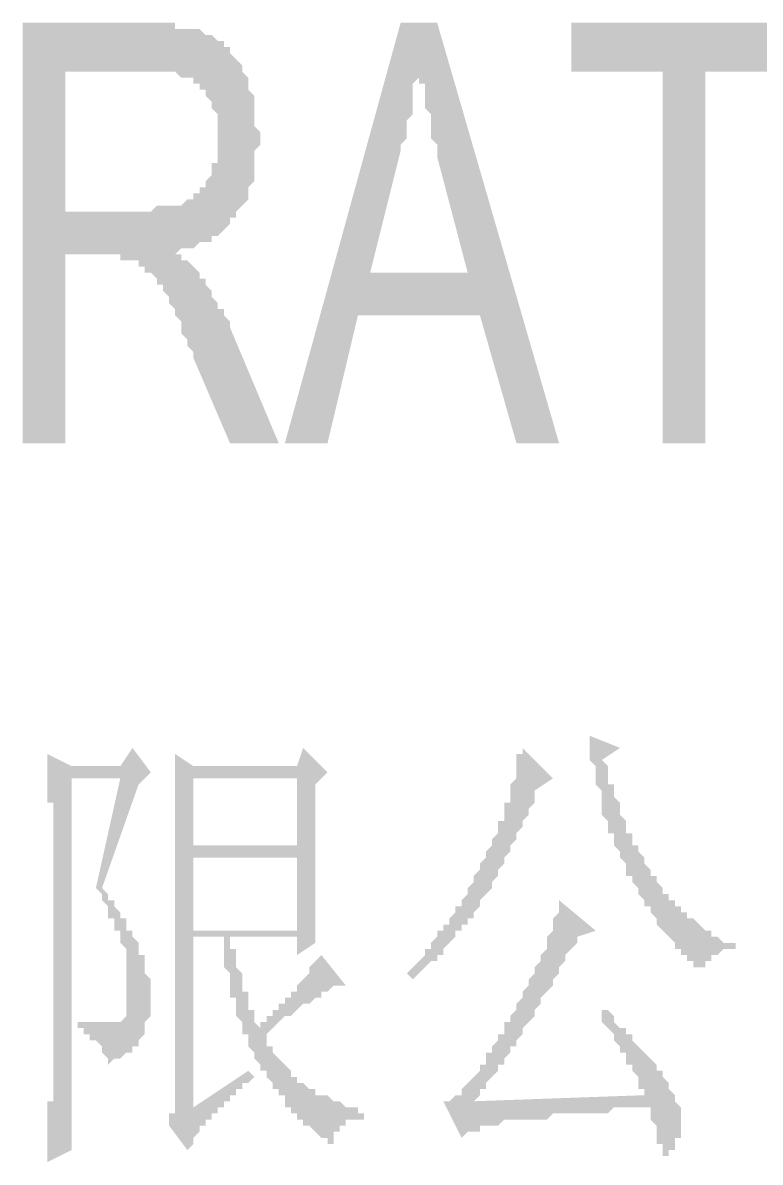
# Model space of a CAD drawing. Header units: millimetres. Extents: x 827 to 546581, y 88 to 2717140.
# Drawn here: x 546561.57 to 546566.7, y 2716389.56 to 2716397.47 of the extents above; entities that cross this region are included whole.
import ezdxf

# ---------------------------------------------------------------- set-up
doc = ezdxf.new("R2010")
doc.units = ezdxf.units.MM
doc.header["$MEASUREMENT"] = 0
doc.layers.add('PDF_TK', color=7, linetype='CONTINUOUS')

msp = doc.modelspace()

# ---------------------------------------------------------------- hatches: boundary and pattern name
at = {"layer": 'PDF_TK', "transparency": 33554559}
h = msp.add_hatch(color=256, dxfattribs=at)
h.paths.add_polyline_path([(546561.575, 2716394.5528), (546561.575, 2716397.4739), (546562.464, 2716397.4739), (546562.5063, 2716397.4739), (546562.5487, 2716397.4739), (546562.591, 2716397.4739), (546562.6333, 2716397.4739), (546562.6333, 2716397.4316), (546562.6757, 2716397.4316), (546562.718, 2716397.4316), (546562.718, 2716397.4316), (546562.7603, 2716397.4316), (546562.8027, 2716397.4316), (546562.8027, 2716397.4316), (546562.845, 2716397.3892), (546562.845, 2716397.3892), (546562.8873, 2716397.3892), (546562.8873, 2716397.3892), (546562.9297, 2716397.3469), (546562.9297, 2716397.3469), (546562.972, 2716397.3469), (546562.972, 2716397.3046), (546563.0143, 2716397.3046), (546563.0143, 2716397.2622), (546563.0567, 2716397.2199), (546563.0567, 2716397.2199), (546563.099, 2716397.1776), (546563.099, 2716397.1352), (546563.1414, 2716397.0929), (546563.1414, 2716397.0929), (546563.1414, 2716397.0506), (546563.1414, 2716397.0082), (546563.1837, 2716396.9659), (546563.1837, 2716396.9236), (546563.1837, 2716396.8812), (546563.1837, 2716396.8389), (546563.1837, 2716396.7966), (546563.1837, 2716396.7542), (546563.226, 2716396.7119), (546563.226, 2716396.6696), (546563.226, 2716396.6696), (546563.226, 2716396.6272), (546563.1837, 2716396.5849), (546563.1837, 2716396.5425), (546563.1837, 2716396.5002), (546563.1837, 2716396.4579), (546563.1837, 2716396.4155), (546563.1837, 2716396.3732), (546563.1837, 2716396.3732), (546563.1414, 2716396.3309), (546563.1414, 2716396.2885), (546563.1414, 2716396.2462), (546563.099, 2716396.2039), (546563.099, 2716396.2039), (546563.0567, 2716396.1615), (546563.0567, 2716396.1615), (546563.0567, 2716396.1192), (546563.0143, 2716396.1192), (546563.0143, 2716396.0769), (546563.0143, 2716396.0769), (546562.972, 2716396.0345), (546562.972, 2716396.0345), (546562.9297, 2716395.9922), (546562.8873, 2716395.9922), (546562.8873, 2716395.9499), (546562.845, 2716395.9499), (546562.845, 2716395.9499), (546562.8027, 2716395.9499), (546562.7603, 2716395.9075), (546562.7603, 2716395.9075), (546562.718, 2716395.9075), (546562.6757, 2716395.9075), (546562.6333, 2716395.8652), (546562.6333, 2716395.8652), (546562.6757, 2716395.8652), (546562.6757, 2716395.8229), (546562.718, 2716395.8229), (546562.7603, 2716395.7805), (546562.7603, 2716395.7805), (546562.8027, 2716395.7382), (546562.8027, 2716395.7382), (546562.8027, 2716395.6959), (546562.845, 2716395.6959), (546562.845, 2716395.6535), (546562.8873, 2716395.6112), (546562.8873, 2716395.6112), (546562.8873, 2716395.5688), (546562.9297, 2716395.5265), (546562.9297, 2716395.4842), (546562.972, 2716395.4842), (546562.972, 2716395.4418), (546563.0143, 2716395.3995), (546563.0143, 2716395.3572), (546563.0143, 2716395.3572), (546563.353, 2716394.5528), (546563.0143, 2716394.5528), (546562.7603, 2716395.1455), (546562.7603, 2716395.1878), (546562.718, 2716395.2302), (546562.718, 2716395.2725), (546562.6757, 2716395.3148), (546562.6757, 2716395.3572), (546562.6757, 2716395.3995), (546562.6333, 2716395.4418), (546562.6333, 2716395.4418), (546562.6333, 2716395.4842), (546562.591, 2716395.5265), (546562.591, 2716395.5265), (546562.591, 2716395.5688), (546562.591, 2716395.5688), (546562.5487, 2716395.6112), (546562.5487, 2716395.6535), (546562.5063, 2716395.6535), (546562.5063, 2716395.6959), (546562.464, 2716395.7382), (546562.464, 2716395.7382), (546562.4217, 2716395.7382), (546562.4217, 2716395.7805), (546562.3793, 2716395.7805), (546562.3793, 2716395.8229), (546562.337, 2716395.8229), (546562.2947, 2716395.8229), (546562.2947, 2716395.8229), (546562.2523, 2716395.8229), (546562.2523, 2716395.8652), (546562.21, 2716395.8652), (546562.1676, 2716395.8652), (546562.1676, 2716395.8652), (546561.8713, 2716395.8652), (546561.8713, 2716394.5528)], flags=0)
h.paths.add_polyline_path([(546561.8713, 2716396.1615), (546562.4217, 2716396.1615), (546562.464, 2716396.1615), (546562.5063, 2716396.2039), (546562.5487, 2716396.2039), (546562.5487, 2716396.2039), (546562.591, 2716396.2039), (546562.6333, 2716396.2039), (546562.6333, 2716396.2039), (546562.6757, 2716396.2039), (546562.6757, 2716396.2039), (546562.718, 2716396.2462), (546562.718, 2716396.2462), (546562.7603, 2716396.2462), (546562.7603, 2716396.2885), (546562.8027, 2716396.2885), (546562.8027, 2716396.3309), (546562.845, 2716396.3309), (546562.845, 2716396.3732), (546562.8873, 2716396.4155), (546562.8873, 2716396.4155), (546562.8873, 2716396.4579), (546562.8873, 2716396.5002), (546562.9297, 2716396.5002), (546562.9297, 2716396.5425), (546562.9297, 2716396.5849), (546562.9297, 2716396.6272), (546562.9297, 2716396.6696), (546562.9297, 2716396.7119), (546562.9297, 2716396.7542), (546562.9297, 2716396.7966), (546562.9297, 2716396.8389), (546562.8873, 2716396.8812), (546562.8873, 2716396.8812), (546562.8873, 2716396.9236), (546562.845, 2716396.9659), (546562.845, 2716397.0082), (546562.845, 2716397.0082), (546562.8027, 2716397.0082), (546562.8027, 2716397.0506), (546562.7603, 2716397.0506), (546562.7603, 2716397.0929), (546562.718, 2716397.0929), (546562.718, 2716397.0929), (546562.6757, 2716397.0929), (546562.6333, 2716397.1352), (546562.6333, 2716397.1352), (546562.591, 2716397.1352), (546562.5487, 2716397.1352), (546562.5063, 2716397.1352), (546562.5063, 2716397.1352), (546561.8713, 2716397.1352)], flags=0)
h = msp.add_hatch(color=256, dxfattribs=at)
h.paths.add_polyline_path([(546563.3954, 2716394.5528), (546564.1997, 2716397.4739), (546564.4537, 2716397.4739), (546565.3004, 2716394.5528), (546565.0041, 2716394.5528), (546564.7501, 2716395.4418), (546563.9034, 2716395.4418), (546563.6917, 2716394.5528)], flags=0)
h.paths.add_polyline_path([(546563.988, 2716395.7382), (546564.6654, 2716395.7382), (546564.4537, 2716396.5425), (546564.4537, 2716396.5849), (546564.4537, 2716396.6272), (546564.4114, 2716396.6696), (546564.4114, 2716396.7119), (546564.4114, 2716396.7542), (546564.4114, 2716396.7966), (546564.4114, 2716396.8389), (546564.3691, 2716396.8812), (546564.3691, 2716396.9236), (546564.3691, 2716396.9659), (546564.3691, 2716397.0082), (546564.3691, 2716397.0506), (546564.3267, 2716397.0506), (546564.3267, 2716397.0929), (546564.3267, 2716397.1352), (546564.3267, 2716397.1352), (546564.3267, 2716397.1352), (546564.3267, 2716397.0929), (546564.2844, 2716397.0506), (546564.2844, 2716397.0082), (546564.2844, 2716396.9659), (546564.2844, 2716396.9236), (546564.2844, 2716396.8812), (546564.2844, 2716396.8389), (546564.2421, 2716396.7966), (546564.2421, 2716396.7542), (546564.2421, 2716396.7119), (546564.2421, 2716396.6696), (546564.2421, 2716396.6696), (546564.1997, 2716396.6272), (546564.1997, 2716396.5849)], flags=0)
msp.add_hatch(color=256, dxfattribs=at).paths.add_polyline_path([(546566.0201, 2716394.5528), (546566.0201, 2716397.1352), (546565.3851, 2716397.1352), (546565.3851, 2716397.4739), (546566.9938, 2716397.4739), (546566.9938, 2716397.1352), (546566.3165, 2716397.1352), (546566.3165, 2716394.5528)])
h = msp.add_hatch(color=256, dxfattribs=at)
h.paths.add_polyline_path([(546564.7077, 2716389.9807), (546565.8931, 2716390.023), (546565.8931, 2716390.023), (546565.8931, 2716390.0653), (546565.8508, 2716390.0653), (546565.8508, 2716390.1077), (546565.8508, 2716390.1077), (546565.8508, 2716390.15), (546565.8084, 2716390.1923), (546565.8084, 2716390.1923), (546565.8084, 2716390.2347), (546565.7661, 2716390.2347), (546565.7661, 2716390.277), (546565.7661, 2716390.3193), (546565.7238, 2716390.3193), (546565.7238, 2716390.3617), (546565.6814, 2716390.404), (546565.6814, 2716390.404), (546565.6814, 2716390.4463), (546565.6391, 2716390.4887), (546565.6391, 2716390.4887), (546565.5968, 2716390.531), (546565.5968, 2716390.5733), (546565.5968, 2716390.5733), (546565.5968, 2716390.6157), (546565.6391, 2716390.6157), (546565.6814, 2716390.5733), (546565.6814, 2716390.531), (546565.7238, 2716390.4887), (546565.7661, 2716390.4887), (546565.7661, 2716390.4463), (546565.8084, 2716390.4463), (546565.8084, 2716390.404), (546565.8508, 2716390.3617), (546565.8508, 2716390.3617), (546565.8931, 2716390.3193), (546565.8931, 2716390.3193), (546565.9354, 2716390.277), (546565.9354, 2716390.277), (546565.9778, 2716390.2347), (546565.9778, 2716390.2347), (546565.9778, 2716390.1923), (546566.0201, 2716390.1923), (546566.0201, 2716390.15), (546566.0201, 2716390.15), (546566.0201, 2716390.15), (546566.0625, 2716390.1077), (546566.0625, 2716390.1077), (546566.0625, 2716390.1077), (546566.0625, 2716390.0653), (546566.1048, 2716390.023), (546566.1048, 2716390.023), (546566.1048, 2716389.9807), (546566.1471, 2716389.9383), (546566.1471, 2716389.896), (546566.1471, 2716389.896), (546566.1471, 2716389.8537), (546566.1471, 2716389.8537), (546566.1471, 2716389.8113), (546566.1471, 2716389.8113), (546566.1471, 2716389.769), (546566.1471, 2716389.7266), (546566.1048, 2716389.7266), (546566.1048, 2716389.6843), (546566.1048, 2716389.6843), (546566.1048, 2716389.642), (546566.0625, 2716389.642), (546566.0625, 2716389.5996), (546566.0625, 2716389.5996), (546566.0201, 2716389.5996), (546566.0201, 2716389.642), (546566.0201, 2716389.6843), (546565.9778, 2716389.6843), (546565.9778, 2716389.7266), (546565.9778, 2716389.769), (546565.9778, 2716389.8113), (546565.9354, 2716389.8537), (546565.9354, 2716389.8537), (546565.9354, 2716389.896), (546565.9354, 2716389.9383), (546565.9354, 2716389.9383), (546565.8931, 2716389.9383), (546565.8508, 2716389.9383), (546565.8084, 2716389.9383), (546565.7661, 2716389.9383), (546565.7238, 2716389.9383), (546565.6814, 2716389.9383), (546565.6391, 2716389.896), (546565.5968, 2716389.896), (546565.5544, 2716389.896), (546565.5121, 2716389.896), (546565.4698, 2716389.896), (546565.4274, 2716389.896), (546565.4274, 2716389.896), (546565.3851, 2716389.896), (546565.3428, 2716389.896), (546565.3004, 2716389.896), (546565.3004, 2716389.896), (546565.2581, 2716389.896), (546565.2158, 2716389.8537), (546565.2158, 2716389.8537), (546565.1734, 2716389.8537), (546565.1311, 2716389.8537), (546565.1311, 2716389.8537), (546565.0888, 2716389.8537), (546565.0888, 2716389.8537), (546565.0464, 2716389.8537), (546565.0464, 2716389.8537), (546565.0041, 2716389.8537), (546565.0041, 2716389.8537), (546564.9617, 2716389.8537), (546564.9617, 2716389.8537), (546564.9194, 2716389.8537), (546564.9194, 2716389.8537), (546564.9194, 2716389.8537), (546564.8771, 2716389.8113), (546564.8771, 2716389.8113), (546564.8771, 2716389.8113), (546564.8771, 2716389.8113), (546564.8347, 2716389.8113), (546564.8347, 2716389.8113), (546564.8347, 2716389.8113), (546564.8347, 2716389.8113), (546564.8347, 2716389.8113), (546564.7924, 2716389.8113), (546564.7501, 2716389.8113), (546564.7501, 2716389.769), (546564.7077, 2716389.769), (546564.6654, 2716389.769), (546564.6654, 2716389.769), (546564.6231, 2716389.7266), (546564.6231, 2716389.7266), (546564.6231, 2716389.7266), (546564.4961, 2716389.9807), (546564.5384, 2716389.9807), (546564.5384, 2716389.9807), (546564.5384, 2716389.9807), (546564.5807, 2716390.023), (546564.5807, 2716390.023), (546564.6231, 2716390.023), (546564.6231, 2716390.0653), (546564.6654, 2716390.1077), (546564.6654, 2716390.1077), (546564.7077, 2716390.15), (546564.7077, 2716390.15), (546564.7501, 2716390.1923), (546564.7501, 2716390.1923), (546564.7501, 2716390.2347), (546564.7501, 2716390.2347), (546564.7924, 2716390.2347), (546564.7924, 2716390.277), (546564.7924, 2716390.3193), (546564.8347, 2716390.3193), (546564.8347, 2716390.3617), (546564.8347, 2716390.3617), (546564.8771, 2716390.404), (546564.8771, 2716390.4463), (546564.9194, 2716390.4463), (546564.9194, 2716390.4887), (546564.9194, 2716390.531), (546564.9617, 2716390.531), (546564.9617, 2716390.5733), (546565.0041, 2716390.6157), (546565.0041, 2716390.658), (546565.0464, 2716390.7003), (546565.0464, 2716390.7003), (546565.0464, 2716390.7427), (546565.0888, 2716390.785), (546565.0888, 2716390.785), (546565.0888, 2716390.8274), (546565.1311, 2716390.8697), (546565.1311, 2716390.8697), (546565.1311, 2716390.912), (546565.1734, 2716390.9544), (546565.1734, 2716390.9967), (546565.1734, 2716390.9967), (546565.2158, 2716391.039), (546565.2158, 2716391.0814), (546565.2158, 2716391.0814), (546565.2158, 2716391.1237), (546565.2581, 2716391.166), (546565.2581, 2716391.166), (546565.2581, 2716391.2084), (546565.2581, 2716391.2507), (546565.2581, 2716391.2507), (546565.3004, 2716391.293), (546565.3004, 2716391.3354), (546565.3004, 2716391.3354), (546565.3004, 2716391.3777), (546565.3004, 2716391.3777), (546565.3004, 2716391.3777), (546565.5544, 2716391.166), (546565.4274, 2716391.1237), (546565.4274, 2716391.0814), (546565.3851, 2716391.039), (546565.3851, 2716391.039), (546565.3428, 2716390.9967), (546565.3428, 2716390.9544), (546565.3428, 2716390.9544), (546565.3004, 2716390.912), (546565.3004, 2716390.8697), (546565.2581, 2716390.8274), (546565.2581, 2716390.8274), (546565.2581, 2716390.785), (546565.2158, 2716390.7427), (546565.2158, 2716390.7427), (546565.1734, 2716390.7003), (546565.1734, 2716390.658), (546565.1734, 2716390.658), (546565.1311, 2716390.6157), (546565.1311, 2716390.6157), (546565.1311, 2716390.5733), (546565.0888, 2716390.531), (546565.0888, 2716390.531), (546565.0464, 2716390.4887), (546565.0464, 2716390.4463), (546565.0464, 2716390.4463), (546565.0041, 2716390.404), (546565.0041, 2716390.404), (546565.0041, 2716390.3617), (546564.9617, 2716390.3617), (546564.9617, 2716390.3193), (546564.9194, 2716390.277), (546564.9194, 2716390.277), (546564.9194, 2716390.2347), (546564.8771, 2716390.2347), (546564.8771, 2716390.1923), (546564.8771, 2716390.1923), (546564.8347, 2716390.15), (546564.8347, 2716390.15), (546564.7924, 2716390.1077), (546564.7924, 2716390.1077), (546564.7924, 2716390.0653), (546564.7501, 2716390.0653), (546564.7501, 2716390.023), (546564.7501, 2716390.023)], flags=0)
h.paths.add_polyline_path([(546565.0464, 2716392.4361), (546565.2581, 2716392.2244), (546565.1311, 2716392.1397), (546565.1311, 2716392.1397), (546565.1311, 2716392.0974), (546565.1311, 2716392.0551), (546565.0888, 2716392.0127), (546565.0888, 2716392.0127), (546565.0888, 2716391.9704), (546565.0464, 2716391.9281), (546565.0464, 2716391.8857), (546565.0464, 2716391.8857), (546565.0041, 2716391.8434), (546565.0041, 2716391.8011), (546565.0041, 2716391.8011), (546564.9617, 2716391.7587), (546564.9617, 2716391.7164), (546564.9617, 2716391.7164), (546564.9194, 2716391.674), (546564.9194, 2716391.6317), (546564.9194, 2716391.6317), (546564.8771, 2716391.5894), (546564.8771, 2716391.547), (546564.8771, 2716391.547), (546564.8347, 2716391.5047), (546564.8347, 2716391.5047), (546564.8347, 2716391.4624), (546564.7924, 2716391.42), (546564.7924, 2716391.42), (546564.7501, 2716391.3777), (546564.7501, 2716391.3777), (546564.7501, 2716391.3354), (546564.7077, 2716391.293), (546564.7077, 2716391.293), (546564.7077, 2716391.2507), (546564.6654, 2716391.2507), (546564.6654, 2716391.2084), (546564.6231, 2716391.2084), (546564.6231, 2716391.166), (546564.5807, 2716391.166), (546564.5807, 2716391.1237), (546564.5807, 2716391.1237), (546564.5384, 2716391.0814), (546564.5384, 2716391.0814), (546564.4961, 2716391.039), (546564.4961, 2716391.039), (546564.4961, 2716390.9967), (546564.4537, 2716390.9967), (546564.4537, 2716390.9544), (546564.4114, 2716390.9544), (546564.4114, 2716390.9544), (546564.3691, 2716390.912), (546564.3691, 2716390.912), (546564.3267, 2716390.8697), (546564.3267, 2716390.8697), (546564.3267, 2716390.8697), (546564.2844, 2716390.8274), (546564.2844, 2716390.8274), (546564.2421, 2716390.8697), (546564.2844, 2716390.912), (546564.2844, 2716390.912), (546564.3267, 2716390.9544), (546564.3267, 2716390.9544), (546564.3691, 2716390.9967), (546564.3691, 2716391.039), (546564.4114, 2716391.039), (546564.4114, 2716391.0814), (546564.4114, 2716391.0814), (546564.4537, 2716391.1237), (546564.4537, 2716391.166), (546564.4961, 2716391.166), (546564.4961, 2716391.2084), (546564.5384, 2716391.2084), (546564.5384, 2716391.2507), (546564.5384, 2716391.2507), (546564.5807, 2716391.293), (546564.5807, 2716391.3354), (546564.6231, 2716391.3354), (546564.6231, 2716391.3777), (546564.6231, 2716391.3777), (546564.6654, 2716391.42), (546564.6654, 2716391.4624), (546564.6654, 2716391.4624), (546564.7077, 2716391.5047), (546564.7077, 2716391.5047), (546564.7077, 2716391.547), (546564.7501, 2716391.5894), (546564.7501, 2716391.5894), (546564.7501, 2716391.6317), (546564.7501, 2716391.6317), (546564.7924, 2716391.674), (546564.7924, 2716391.674), (546564.7924, 2716391.7164), (546564.7924, 2716391.7164), (546564.8347, 2716391.7587), (546564.8347, 2716391.8011), (546564.8771, 2716391.8434), (546564.8771, 2716391.8857), (546564.8771, 2716391.9281), (546564.9194, 2716391.9281), (546564.9194, 2716391.9704), (546564.9194, 2716392.0127), (546564.9194, 2716392.0551), (546564.9617, 2716392.0551), (546564.9617, 2716392.0974), (546564.9617, 2716392.1397), (546564.9617, 2716392.1397), (546564.9617, 2716392.1821), (546565.0041, 2716392.2244), (546565.0041, 2716392.2244), (546565.0041, 2716392.2667), (546565.0041, 2716392.3091), (546565.0041, 2716392.3091), (546565.0041, 2716392.3514), (546565.0041, 2716392.3937), (546565.0464, 2716392.3937)], flags=0)
h.paths.add_polyline_path([(546565.7238, 2716392.4361), (546565.5968, 2716392.3514), (546565.6391, 2716392.3091), (546565.6391, 2716392.3091), (546565.6391, 2716392.2667), (546565.6391, 2716392.2244), (546565.6391, 2716392.1821), (546565.6814, 2716392.1821), (546565.6814, 2716392.1397), (546565.6814, 2716392.0974), (546565.6814, 2716392.0974), (546565.7238, 2716392.0551), (546565.7238, 2716392.0127), (546565.7238, 2716392.0127), (546565.7238, 2716391.9704), (546565.7661, 2716391.9281), (546565.7661, 2716391.9281), (546565.7661, 2716391.8857), (546565.7661, 2716391.8434), (546565.8084, 2716391.8434), (546565.8084, 2716391.8011), (546565.8084, 2716391.7587), (546565.8508, 2716391.7587), (546565.8508, 2716391.7164), (546565.8931, 2716391.674), (546565.8931, 2716391.674), (546565.8931, 2716391.6317), (546565.9354, 2716391.5894), (546565.9354, 2716391.5894), (546565.9354, 2716391.547), (546565.9778, 2716391.547), (546565.9778, 2716391.5047), (546566.0201, 2716391.4624), (546566.0201, 2716391.4624), (546566.0201, 2716391.42), (546566.0625, 2716391.42), (546566.0625, 2716391.3777), (546566.1048, 2716391.3777), (546566.1048, 2716391.3354), (546566.1471, 2716391.3354), (546566.1471, 2716391.293), (546566.1895, 2716391.293), (546566.1895, 2716391.2507), (546566.2318, 2716391.2507), (546566.2318, 2716391.2507), (546566.2741, 2716391.2084), (546566.2741, 2716391.2084), (546566.3165, 2716391.166), (546566.3165, 2716391.166), (546566.3588, 2716391.166), (546566.3588, 2716391.1237), (546566.4011, 2716391.1237), (546566.4011, 2716391.1237), (546566.4435, 2716391.0814), (546566.4435, 2716391.0814), (546566.4858, 2716391.0814), (546566.5281, 2716391.0814), (546566.5281, 2716391.039), (546566.4858, 2716391.039), (546566.4435, 2716391.039), (546566.4435, 2716391.039), (546566.4011, 2716390.9967), (546566.4011, 2716390.9967), (546566.3588, 2716390.9967), (546566.3588, 2716390.9544), (546566.3165, 2716390.9544), (546566.3165, 2716390.912), (546566.2741, 2716390.912), (546566.2741, 2716390.8697), (546566.2741, 2716390.8697), (546566.2741, 2716390.912), (546566.2318, 2716390.912), (546566.2318, 2716390.9544), (546566.1895, 2716390.9544), (546566.1895, 2716390.9967), (546566.1471, 2716390.9967), (546566.1471, 2716391.039), (546566.1048, 2716391.039), (546566.1048, 2716391.0814), (546566.1048, 2716391.0814), (546566.0625, 2716391.1237), (546566.0625, 2716391.1237), (546566.0201, 2716391.166), (546566.0201, 2716391.166), (546565.9778, 2716391.2084), (546565.9778, 2716391.2507), (546565.9778, 2716391.2507), (546565.9354, 2716391.293), (546565.9354, 2716391.293), (546565.9354, 2716391.3354), (546565.8931, 2716391.3354), (546565.8931, 2716391.3777), (546565.8508, 2716391.42), (546565.8508, 2716391.42), (546565.8508, 2716391.4624), (546565.8084, 2716391.5047), (546565.8084, 2716391.5047), (546565.8084, 2716391.547), (546565.7661, 2716391.547), (546565.7661, 2716391.5894), (546565.7661, 2716391.6317), (546565.7661, 2716391.6317), (546565.7238, 2716391.674), (546565.7238, 2716391.674), (546565.7238, 2716391.7164), (546565.6814, 2716391.7587), (546565.6814, 2716391.7587), (546565.6814, 2716391.8011), (546565.6814, 2716391.8434), (546565.6391, 2716391.8434), (546565.6391, 2716391.8857), (546565.6391, 2716391.9281), (546565.6391, 2716391.9281), (546565.5968, 2716391.9704), (546565.5968, 2716392.0127), (546565.5968, 2716392.0551), (546565.5968, 2716392.0551), (546565.5968, 2716392.0974), (546565.5968, 2716392.1397), (546565.5544, 2716392.1821), (546565.5544, 2716392.1821), (546565.5544, 2716392.2244), (546565.5544, 2716392.2667), (546565.5544, 2716392.3091), (546565.5544, 2716392.3091), (546565.5121, 2716392.3514), (546565.5121, 2716392.3937), (546565.5121, 2716392.4361), (546565.5121, 2716392.4361), (546565.5121, 2716392.4784), (546565.5121, 2716392.5207)], flags=0)
h = msp.add_hatch(color=256, dxfattribs=at)
h.paths.add_polyline_path([(546562.7603, 2716391.674), (546562.7603, 2716391.166), (546563.48, 2716391.166), (546563.48, 2716391.674)], flags=0)
h.paths.add_polyline_path([(546562.591, 2716389.8113), (546562.591, 2716389.8537), (546562.591, 2716389.896), (546562.6333, 2716389.896), (546562.6333, 2716389.9383), (546562.6333, 2716389.9807), (546562.6333, 2716390.023), (546562.6333, 2716390.0653), (546562.6333, 2716390.1077), (546562.6333, 2716390.1923), (546562.6333, 2716390.2347), (546562.6333, 2716390.277), (546562.6333, 2716390.3617), (546562.6333, 2716390.404), (546562.6333, 2716390.4463), (546562.6333, 2716390.531), (546562.6333, 2716390.5733), (546562.6333, 2716390.6157), (546562.6333, 2716390.658), (546562.6333, 2716390.7427), (546562.6333, 2716390.785), (546562.6333, 2716390.8274), (546562.6333, 2716390.8697), (546562.6333, 2716390.912), (546562.6333, 2716390.9544), (546562.6333, 2716390.9967), (546562.6333, 2716391.039), (546562.6333, 2716391.0814), (546562.6333, 2716391.166), (546562.6333, 2716391.2084), (546562.6333, 2716391.2507), (546562.6333, 2716391.293), (546562.6333, 2716391.3354), (546562.6333, 2716391.3354), (546562.6333, 2716391.3777), (546562.6333, 2716391.42), (546562.6333, 2716391.4624), (546562.6333, 2716391.5047), (546562.6333, 2716391.547), (546562.6333, 2716391.5894), (546562.6333, 2716391.6317), (546562.6333, 2716391.6317), (546562.6333, 2716391.674), (546562.6333, 2716391.7164), (546562.6333, 2716391.7587), (546562.6333, 2716391.8011), (546562.6333, 2716391.8011), (546562.6333, 2716391.8434), (546562.6333, 2716391.8857), (546562.6333, 2716391.8857), (546562.6333, 2716391.9281), (546562.6333, 2716391.9704), (546562.6333, 2716391.9704), (546562.6333, 2716392.0127), (546562.6333, 2716392.0127), (546562.6333, 2716392.0551), (546562.6333, 2716392.0974), (546562.6333, 2716392.0974), (546562.6333, 2716392.1397), (546562.6333, 2716392.1397), (546562.6333, 2716392.1821), (546562.6333, 2716392.1821), (546562.6333, 2716392.1821), (546562.6333, 2716392.2244), (546562.6333, 2716392.2244), (546562.6333, 2716392.2667), (546562.6333, 2716392.2667), (546562.6333, 2716392.2667), (546562.6333, 2716392.3091), (546562.6333, 2716392.3091), (546562.6333, 2716392.3091), (546562.6333, 2716392.3514), (546562.6333, 2716392.3514), (546562.6333, 2716392.3514), (546562.6333, 2716392.3514), (546562.6333, 2716392.3937), (546562.6333, 2716392.3937), (546562.6333, 2716392.3937), (546562.6333, 2716392.3937), (546562.6333, 2716392.3937), (546562.6333, 2716392.3937), (546562.6333, 2716392.3937), (546562.7603, 2716392.3091), (546563.48, 2716392.3091), (546563.5224, 2716392.4361), (546563.6917, 2716392.2667), (546563.607, 2716392.1821), (546563.607, 2716392.1397), (546563.607, 2716392.0974), (546563.607, 2716392.0551), (546563.607, 2716392.0127), (546563.607, 2716391.9704), (546563.607, 2716391.9281), (546563.607, 2716391.8857), (546563.607, 2716391.8434), (546563.607, 2716391.8011), (546563.607, 2716391.7587), (546563.607, 2716391.7164), (546563.607, 2716391.674), (546563.607, 2716391.6317), (546563.607, 2716391.6317), (546563.607, 2716391.5894), (546563.607, 2716391.547), (546563.607, 2716391.5047), (546563.607, 2716391.4624), (546563.607, 2716391.4624), (546563.607, 2716391.42), (546563.607, 2716391.3777), (546563.607, 2716391.3777), (546563.607, 2716391.3354), (546563.607, 2716391.293), (546563.607, 2716391.293), (546563.607, 2716391.2507), (546563.607, 2716391.2507), (546563.607, 2716391.2084), (546563.607, 2716391.166), (546563.607, 2716391.166), (546563.607, 2716391.1237), (546563.607, 2716391.1237), (546563.607, 2716391.0814), (546563.607, 2716391.0814), (546563.48, 2716390.9967), (546563.48, 2716391.1237), (546563.0143, 2716391.1237), (546563.0143, 2716391.0814), (546563.0143, 2716391.039), (546563.0567, 2716391.039), (546563.0567, 2716390.9967), (546563.0567, 2716390.9544), (546563.0567, 2716390.912), (546563.0567, 2716390.912), (546563.099, 2716390.8697), (546563.099, 2716390.8274), (546563.099, 2716390.8274), (546563.099, 2716390.785), (546563.099, 2716390.7427), (546563.1414, 2716390.7427), (546563.1414, 2716390.7003), (546563.1414, 2716390.658), (546563.1414, 2716390.6157), (546563.1837, 2716390.6157), (546563.1837, 2716390.5733), (546563.1837, 2716390.531), (546563.226, 2716390.4887), (546563.226, 2716390.4887), (546563.226, 2716390.531), (546563.2684, 2716390.531), (546563.2684, 2716390.5733), (546563.3107, 2716390.5733), (546563.3107, 2716390.6157), (546563.353, 2716390.6157), (546563.353, 2716390.658), (546563.3954, 2716390.658), (546563.3954, 2716390.7003), (546563.4377, 2716390.7003), (546563.4377, 2716390.7427), (546563.48, 2716390.7427), (546563.48, 2716390.785), (546563.48, 2716390.785), (546563.5224, 2716390.8274), (546563.5224, 2716390.8274), (546563.5647, 2716390.8697), (546563.5647, 2716390.912), (546563.5647, 2716390.912), (546563.607, 2716390.9544), (546563.607, 2716390.9544), (546563.6494, 2716390.9967), (546563.6494, 2716390.9967), (546563.6494, 2716390.9967), (546563.8187, 2716390.785), (546563.8187, 2716390.785), (546563.7764, 2716390.785), (546563.7764, 2716390.785), (546563.7764, 2716390.785), (546563.734, 2716390.785), (546563.734, 2716390.785), (546563.6917, 2716390.7427), (546563.6917, 2716390.7427), (546563.6917, 2716390.7427), (546563.6494, 2716390.7427), (546563.6494, 2716390.7003), (546563.607, 2716390.7003), (546563.607, 2716390.7003), (546563.5647, 2716390.658), (546563.5224, 2716390.658), (546563.5224, 2716390.658), (546563.48, 2716390.6157), (546563.48, 2716390.6157), (546563.4377, 2716390.5733), (546563.3954, 2716390.5733), (546563.353, 2716390.531), (546563.353, 2716390.531), (546563.3107, 2716390.4887), (546563.2684, 2716390.4463), (546563.2684, 2716390.4463), (546563.2684, 2716390.404), (546563.2684, 2716390.3617), (546563.3107, 2716390.3617), (546563.3107, 2716390.3193), (546563.353, 2716390.277), (546563.353, 2716390.277), (546563.3954, 2716390.2347), (546563.3954, 2716390.2347), (546563.4377, 2716390.1923), (546563.4377, 2716390.1923), (546563.4377, 2716390.15), (546563.48, 2716390.15), (546563.48, 2716390.1077), (546563.5224, 2716390.1077), (546563.5224, 2716390.1077), (546563.5647, 2716390.0653), (546563.5647, 2716390.0653), (546563.607, 2716390.0653), (546563.607, 2716390.023), (546563.607, 2716390.023), (546563.6494, 2716390.023), (546563.6917, 2716390.023), (546563.734, 2716389.9807), (546563.734, 2716389.9807), (546563.7764, 2716389.9807), (546563.8187, 2716389.9383), (546563.8187, 2716389.9383), (546563.861, 2716389.9383), (546563.861, 2716389.9383), (546563.9034, 2716389.9383), (546563.9034, 2716389.9383), (546563.9034, 2716389.896), (546563.9457, 2716389.896), (546563.9457, 2716389.8537), (546563.9034, 2716389.8537), (546563.861, 2716389.8537), (546563.861, 2716389.8537), (546563.8187, 2716389.8537), (546563.8187, 2716389.8113), (546563.7764, 2716389.8113), (546563.7764, 2716389.769), (546563.734, 2716389.769), (546563.734, 2716389.7266), (546563.734, 2716389.7266), (546563.734, 2716389.6843), (546563.6917, 2716389.6843), (546563.6917, 2716389.7266), (546563.6494, 2716389.7266), (546563.6494, 2716389.7266), (546563.607, 2716389.769), (546563.607, 2716389.769), (546563.5647, 2716389.8113), (546563.5647, 2716389.8113), (546563.5224, 2716389.8113), (546563.5224, 2716389.8537), (546563.48, 2716389.8537), (546563.48, 2716389.896), (546563.4377, 2716389.896), (546563.4377, 2716389.9383), (546563.3954, 2716389.9383), (546563.3954, 2716389.9807), (546563.3954, 2716390.023), (546563.353, 2716390.023), (546563.353, 2716390.0653), (546563.3107, 2716390.0653), (546563.3107, 2716390.1077), (546563.2684, 2716390.15), (546563.2684, 2716390.15), (546563.2684, 2716390.1923), (546563.226, 2716390.1923), (546563.226, 2716390.2347), (546563.226, 2716390.2347), (546563.1837, 2716390.277), (546563.1837, 2716390.277), (546563.1837, 2716390.3193), (546563.1414, 2716390.3617), (546563.1414, 2716390.3617), (546563.1414, 2716390.404), (546563.1414, 2716390.4463), (546563.099, 2716390.4463), (546563.099, 2716390.4887), (546563.099, 2716390.4887), (546563.099, 2716390.531), (546563.0567, 2716390.5733), (546563.0567, 2716390.6157), (546563.0567, 2716390.6157), (546563.0567, 2716390.658), (546563.0567, 2716390.7003), (546563.0143, 2716390.7003), (546563.0143, 2716390.7427), (546563.0143, 2716390.785), (546563.0143, 2716390.8274), (546563.0143, 2716390.8274), (546563.0143, 2716390.8697), (546562.972, 2716390.912), (546562.972, 2716390.9544), (546562.972, 2716390.9967), (546562.972, 2716391.039), (546562.972, 2716391.039), (546562.972, 2716391.0814), (546562.972, 2716391.1237), (546562.7603, 2716391.1237), (546562.7603, 2716389.9383), (546563.1414, 2716390.1923), (546563.1837, 2716390.15), (546563.1414, 2716390.1077), (546563.099, 2716390.1077), (546563.099, 2716390.0653), (546563.0567, 2716390.0653), (546563.0567, 2716390.023), (546563.0143, 2716390.023), (546563.0143, 2716389.9807), (546562.972, 2716389.9807), (546562.972, 2716389.9383), (546562.9297, 2716389.9383), (546562.9297, 2716389.896), (546562.8873, 2716389.896), (546562.8873, 2716389.8537), (546562.845, 2716389.8537), (546562.845, 2716389.8113), (546562.8027, 2716389.8113), (546562.8027, 2716389.769), (546562.8027, 2716389.769), (546562.7603, 2716389.7266), (546562.7603, 2716389.7266), (546562.7603, 2716389.6843), (546562.7603, 2716389.6843), (546562.718, 2716389.642), (546562.718, 2716389.642)], flags=0)
h.paths.add_polyline_path([(546562.083, 2716391.4624), (546562.2523, 2716392.2244), (546561.9136, 2716392.2244), (546561.9136, 2716390.277), (546561.9136, 2716390.2347), (546561.9136, 2716390.1923), (546561.9136, 2716390.15), (546561.9136, 2716390.1077), (546561.9136, 2716390.0653), (546561.9136, 2716390.0653), (546561.9136, 2716390.023), (546561.9136, 2716389.9807), (546561.9136, 2716389.9383), (546561.9136, 2716389.896), (546561.9136, 2716389.896), (546561.9136, 2716389.8537), (546561.9136, 2716389.8113), (546561.9136, 2716389.769), (546561.9136, 2716389.769), (546561.9136, 2716389.7266), (546561.9136, 2716389.6843), (546561.9136, 2716389.6843), (546561.9136, 2716389.642), (546561.7443, 2716389.5573), (546561.7443, 2716389.5996), (546561.7443, 2716389.5996), (546561.7443, 2716389.5996), (546561.7443, 2716389.642), (546561.7443, 2716389.642), (546561.7443, 2716389.6843), (546561.7443, 2716389.6843), (546561.7443, 2716389.7266), (546561.7443, 2716389.7266), (546561.7443, 2716389.769), (546561.7443, 2716389.769), (546561.7443, 2716389.8113), (546561.7443, 2716389.8113), (546561.7443, 2716389.8537), (546561.7443, 2716389.896), (546561.7443, 2716389.896), (546561.7443, 2716389.9383), (546561.7443, 2716389.9807), (546561.7866, 2716389.9807), (546561.7866, 2716390.023), (546561.7866, 2716390.0653), (546561.7866, 2716390.0653), (546561.7866, 2716390.1077), (546561.7866, 2716390.15), (546561.7866, 2716390.1923), (546561.7866, 2716390.2347), (546561.7866, 2716390.2347), (546561.7866, 2716390.277), (546561.7866, 2716390.3193), (546561.7866, 2716390.3617), (546561.7866, 2716390.404), (546561.7866, 2716390.4463), (546561.7866, 2716390.4887), (546561.7866, 2716390.531), (546561.7866, 2716390.5733), (546561.7866, 2716390.6157), (546561.7866, 2716390.658), (546561.7866, 2716390.7003), (546561.7866, 2716390.7427), (546561.7866, 2716390.785), (546561.7866, 2716390.8274), (546561.7866, 2716390.8697), (546561.7866, 2716390.912), (546561.7866, 2716390.9967), (546561.7866, 2716391.039), (546561.7866, 2716391.039), (546561.7866, 2716391.0814), (546561.7866, 2716391.1237), (546561.7866, 2716391.2084), (546561.7866, 2716391.2507), (546561.7866, 2716391.293), (546561.7866, 2716391.3354), (546561.7866, 2716391.3777), (546561.7866, 2716391.42), (546561.7866, 2716391.4624), (546561.7866, 2716391.547), (546561.7866, 2716391.5894), (546561.7866, 2716391.6317), (546561.7866, 2716391.674), (546561.7866, 2716391.674), (546561.7866, 2716391.7164), (546561.7866, 2716391.7587), (546561.7866, 2716391.8011), (546561.7866, 2716391.8434), (546561.7866, 2716391.8857), (546561.7866, 2716391.9281), (546561.7866, 2716391.9281), (546561.7866, 2716391.9704), (546561.7866, 2716392.0127), (546561.7866, 2716392.0551), (546561.7443, 2716392.0551), (546561.7443, 2716392.0974), (546561.7443, 2716392.1397), (546561.7443, 2716392.1397), (546561.7443, 2716392.1821), (546561.7443, 2716392.1821), (546561.7443, 2716392.2244), (546561.7443, 2716392.2244), (546561.7443, 2716392.2667), (546561.7443, 2716392.2667), (546561.7443, 2716392.3091), (546561.7443, 2716392.3091), (546561.7443, 2716392.3514), (546561.7443, 2716392.3514), (546561.7443, 2716392.3514), (546561.7443, 2716392.3937), (546561.7443, 2716392.3937), (546561.7443, 2716392.3937), (546561.7443, 2716392.3937), (546561.9136, 2716392.3091), (546562.2523, 2716392.3091), (546562.337, 2716392.4361), (546562.464, 2716392.2667), (546562.3793, 2716392.1821), (546562.1253, 2716391.4624), (546562.1676, 2716391.42), (546562.1676, 2716391.3777), (546562.21, 2716391.3777), (546562.21, 2716391.3354), (546562.2523, 2716391.293), (546562.2523, 2716391.293), (546562.2523, 2716391.2507), (546562.2947, 2716391.2507), (546562.2947, 2716391.2084), (546562.2947, 2716391.166), (546562.337, 2716391.166), (546562.337, 2716391.1237), (546562.337, 2716391.1237), (546562.3793, 2716391.0814), (546562.3793, 2716391.0814), (546562.3793, 2716391.039), (546562.3793, 2716390.9967), (546562.4217, 2716390.9967), (546562.4217, 2716390.9544), (546562.4217, 2716390.912), (546562.4217, 2716390.912), (546562.4217, 2716390.8697), (546562.464, 2716390.8274), (546562.464, 2716390.785), (546562.464, 2716390.785), (546562.464, 2716390.7427), (546562.464, 2716390.7003), (546562.464, 2716390.7003), (546562.464, 2716390.658), (546562.464, 2716390.6157), (546562.464, 2716390.5733), (546562.464, 2716390.5733), (546562.4217, 2716390.531), (546562.4217, 2716390.4887), (546562.4217, 2716390.4463), (546562.4217, 2716390.4463), (546562.4217, 2716390.4463), (546562.3793, 2716390.404), (546562.3793, 2716390.404), (546562.3793, 2716390.3617), (546562.337, 2716390.3617), (546562.337, 2716390.3193), (546562.2947, 2716390.3193), (546562.2947, 2716390.3193), (546562.2523, 2716390.277), (546562.2523, 2716390.277), (546562.21, 2716390.277), (546562.1676, 2716390.2347), (546562.1676, 2716390.2347), (546562.1676, 2716390.2347), (546562.1676, 2716390.2347), (546562.1676, 2716390.277), (546562.1253, 2716390.3193), (546562.1253, 2716390.3193), (546562.1253, 2716390.3617), (546562.1253, 2716390.3617), (546562.083, 2716390.404), (546562.083, 2716390.404), (546562.0406, 2716390.404), (546562.0406, 2716390.4463), (546561.9983, 2716390.4463), (546561.9983, 2716390.4887), (546561.956, 2716390.4887), (546561.956, 2716390.4887), (546561.956, 2716390.531), (546561.956, 2716390.531), (546561.9983, 2716390.531), (546562.0406, 2716390.531), (546562.083, 2716390.531), (546562.083, 2716390.531), (546562.1253, 2716390.531), (546562.1253, 2716390.531), (546562.1676, 2716390.531), (546562.1676, 2716390.531), (546562.1676, 2716390.531), (546562.21, 2716390.531), (546562.2523, 2716390.531), (546562.2523, 2716390.531), (546562.2947, 2716390.5733), (546562.2947, 2716390.5733), (546562.2947, 2716390.5733), (546562.2947, 2716390.6157), (546562.2947, 2716390.658), (546562.2947, 2716390.7003), (546562.2947, 2716390.7003), (546562.2947, 2716390.7427), (546562.2947, 2716390.7427), (546562.2947, 2716390.785), (546562.2947, 2716390.8274), (546562.2947, 2716390.8274), (546562.2947, 2716390.8697), (546562.2947, 2716390.912), (546562.2947, 2716390.9544), (546562.2947, 2716390.9544), (546562.2947, 2716390.9967), (546562.2947, 2716390.9967), (546562.2947, 2716391.039), (546562.2947, 2716391.039), (546562.2523, 2716391.0814), (546562.2523, 2716391.0814), (546562.2523, 2716391.1237), (546562.2523, 2716391.166), (546562.21, 2716391.166), (546562.21, 2716391.2084), (546562.21, 2716391.2507), (546562.1676, 2716391.2507), (546562.1676, 2716391.293), (546562.1676, 2716391.3354), (546562.1253, 2716391.3777), (546562.1253, 2716391.42)], flags=0)
h.paths.add_polyline_path([(546562.7603, 2716392.2244), (546562.7603, 2716391.7587), (546563.48, 2716391.7587), (546563.48, 2716392.2244)], flags=0)

doc.saveas('drawing.dxf')
